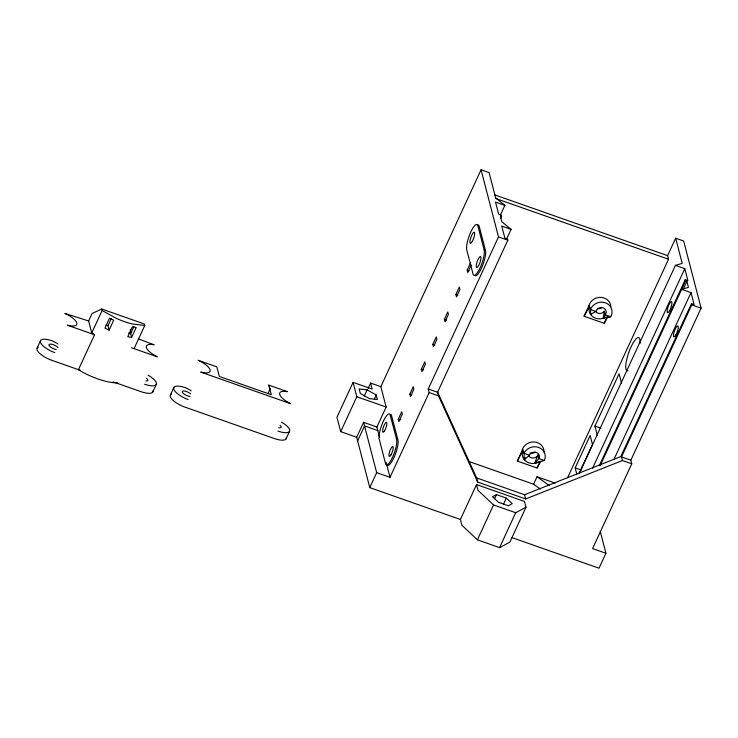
<?xml version="1.0" encoding="UTF-8"?>
<svg xmlns="http://www.w3.org/2000/svg" width="738" height="738" viewBox="0 0 738 738"><rect width="100%" height="100%" fill="white"/><g stroke="black" fill="none" stroke-linecap="round" stroke-linejoin="round"><path stroke-width="1.11" d="M590.354 312.331L590.603 314.425L595.917 311.408A5.258 4.76 -14.6 0 1 602.881 307.764A5.258 4.76 -14.6 0 1 605.584 314.397L603.195 318.318A11.153 10.101 -14.6 0 1 592.42 316.408A11.153 10.101 -14.6 0 1 589.293 306.805L588.979 305.606A11.153 10.101 -14.6 0 1 600.935 297.368A11.153 10.101 -14.6 0 1 610.833 306.777M590.603 314.425L590.538 309.646L591.267 307.884A11.153 10.101 -14.6 0 1 606.304 303.161A11.153 10.101 -14.6 0 1 610.732 316.74L603.195 318.318L604.33 311.224L603.85 311.851A5.258 4.76 -14.6 0 1 595.603 311.408M544.358 460.484L538.98 458.593A5.258 4.76 -14.6 0 0 536.258 452.422A5.258 4.76 -14.6 0 0 529.386 455.217L524.358 459.765L524.008 453.326A11.153 10.101 -14.6 0 1 538.583 447.385A11.153 10.101 -14.6 0 1 544.358 460.484L534.533 463.344L538.048 454.995A5.258 4.76 -14.6 0 1 529.054 456.352M37.14 348.013L40.599 340.532M117.48 382.847L115.479 382.837A35.535 12.094 24.8 0 1 78.957 369.996L78.44 369.664L94.565 334.757L91.743 332.949L88.625 320.965L92.084 313.484L101.724 309.01L144.371 324.01L144.759 325.504L134.399 347.949M91.743 332.949L102.112 310.514L101.724 309.01M109.113 330.144L113.717 320.172L109.547 318.096L104.944 328.069L109.113 330.144L107.96 325.698L111.18 318.715M131.595 337.441L136.207 327.469L132.379 326.74L127.775 336.712L131.595 337.441L130.617 333.659L133.846 326.685M152.766 392.026L156.216 384.553M170.432 394.876L173.891 387.395M267.931 393.714L270.32 388.557M286.049 438.889L289.508 431.416M379.581 437.228L376.924 426.998L386.14 407.053L380.845 386.675L370.605 383.068L372.155 389.064L353.078 382.358L336.952 417.256L340.688 431.647L356.685 437.265L369.766 487.615L460.401 519.478L461.896 525.244L477.421 539.838L499.58 547.633L509.884 542.116L526.01 507.218L524.506 501.443L476.527 484.58L460.401 519.478M340.688 431.647L356.814 396.74L353.078 382.358M364.249 396.038L367.127 389.812L376.232 395.024L377.386 399.452L369.424 398.668L360.319 393.455L359.175 389.018L367.127 389.812M368.225 388.206L370.605 383.068M356.685 437.265L363.594 422.311L376.924 426.998M374.314 399.175L376.232 395.024M380.845 386.675L481.065 169.786L489.063 172.6L495.604 197.766L504.847 205.376L500.502 214.776M357.616 440.863L364.526 425.909L377.856 430.595M398.28 419.156L401.74 411.684L402.358 414.073L398.907 421.555L398.28 419.156L400.282 419.867M409.802 394.23L413.262 386.749L413.88 389.147L410.42 396.629L409.802 394.23L411.804 394.931M421.324 369.295L424.774 361.823L425.402 364.221L421.942 371.694L421.324 369.295L423.317 370.006M432.837 344.369L436.296 336.888L436.914 339.286L433.464 346.768L432.837 344.369L434.839 345.07M444.359 319.443L447.818 311.962L448.436 314.36L444.986 321.833L444.359 319.443L446.361 320.144M455.881 294.508L459.331 287.027L459.959 289.425L456.499 296.907L455.881 294.508L457.874 295.209M471.231 265.025L467.772 272.506L467.154 270.108L470.604 262.636M369.766 487.615L376.675 472.652L363.594 422.311M500.641 218.31L501.6 216.216L501.296 215.016L498.63 214.085L495.512 202.092L504.847 205.376M376.675 472.652L390.005 477.338L429.165 392.579L428.234 388.981L498.501 236.907L481.065 169.786M506.729 238.752L511.074 229.343L501.831 221.741L500.272 215.745L501.6 216.216M511.074 229.343L501.739 226.068L504.857 238.051L507.523 238.992L507.827 240.191L437.56 392.265L428.234 388.981M494.543 498.796L496.462 494.635L506.314 498.104L512.237 503.667L508.307 505.77L498.454 502.31L492.532 496.739L496.462 494.635M477.421 539.838L493.547 504.94L478.021 490.346L476.527 484.58M607.771 316.842L604.228 323.318L584.072 316.233L588.979 305.606M540.853 461.176L537.024 468.003L517.366 461.093L521.969 451.121L522.283 452.32A11.153 10.101 -14.6 0 0 527.153 462.062A11.153 10.101 -14.6 0 0 539.072 461.702M503.436 504.331L506.314 498.104M499.58 547.633L515.705 512.725L526.01 507.218M537.024 468.003L539.792 462.016M604.228 323.318L606.618 318.152M540.115 488.888L533.602 484.22L537.052 476.739L555.179 483.113M567.577 477.754L668.536 259.25L667.604 255.652L675.667 238.208L683.665 241.012L701.1 308.143L630.833 460.217L631.765 463.805L592.605 548.574L605.926 553.26L599.016 568.214L511.619 537.485M576.729 473.87L575.17 467.874L590.142 435.466L592.476 444.451L578.952 473.722M597.346 435.466L594.911 426.094L619.099 373.742L621.534 383.114M579.385 473.27L675.455 265.357L682.207 263.374L675.667 238.208M592.577 468.196L684.781 268.641L675.455 265.357M599.302 465.66L685.233 279.693L687.899 280.625L684.781 268.641M600.095 465.816L685.547 280.883L685.233 279.693M683.01 289.711L686.875 281.353L685.547 280.883M613.767 459.774L691.008 292.617L681.681 289.333L688.434 287.35L686.875 281.353M621.193 455.733L691.46 303.659L694.126 304.6L691.008 292.617M691.46 303.659L691.774 304.859L621.507 456.933L630.833 460.217M524.358 459.765L525.382 457.726M584.072 316.233L589.597 306.049L590.538 309.646L595.907 311.528M517.366 461.093L523.076 449.728L524.008 453.326L529.386 455.217M534.533 463.344L538.98 458.593L538.048 454.995M603.195 318.318L604.957 317.524M622.438 460.53L525.659 498.953L477.68 482.08L438.501 395.854L437.403 391.666L476.591 477.892L524.57 494.755L621.35 456.333L622.438 460.53L631.765 463.805M605.833 317.128L610.732 316.74L605.261 314.822L604.33 311.224M144.759 325.504L131.945 323.89A35.535 12.094 24.8 0 1 116.576 318.493L102.112 310.514M88.625 320.965L64.87 313.429A14.944 5.092 24.8 0 1 76.844 323.161A14.944 5.092 24.8 0 1 67.444 325.209L94.565 334.757M494.488 194.786L667.604 255.652M495.419 198.384L668.536 259.25M498.501 236.907L507.827 240.191M691.774 304.859L701.1 308.143M467.154 270.108L469.156 270.818M594.911 426.094L600.907 428.197M429.165 392.579L438.501 395.854M575.17 467.874L581.166 469.977M356.814 396.74L386.14 407.053M105.958 324.997L107.96 325.698M128.615 332.958L130.617 333.659M268.807 385.125L287.46 391.684A15.544 5.286 24.8 0 0 279.693 394.396A15.544 5.286 24.8 0 0 290.578 403.677L200.736 372.072A14.944 5.092 24.8 0 0 210.136 370.024A14.944 5.092 24.8 0 0 198.162 360.292L216.824 366.851L219.315 376.435L271.298 394.719L268.807 385.125L269.564 386.841M468.575 461.361L533.602 484.22M131.336 347.69L157.286 356.814A15.544 5.286 24.8 0 1 146.401 347.533A15.544 5.286 24.8 0 1 154.177 344.821L138.412 338.945M493.547 504.94L515.705 512.725M80.341 370.328L51.854 360.319A14.603 4.972 24.8 0 1 39.372 353.105A14.603 4.972 24.8 0 1 38.21 347.155M113.172 381.869L114.012 382.164M115.571 382.718L141.161 391.712A14.603 4.972 24.8 0 0 153.006 390.771M188.061 399.498L186.917 399.064A14.603 4.972 24.8 0 1 173.642 388.649A14.603 4.972 24.8 0 1 185.487 387.708A14.944 5.092 24.8 0 1 191.253 390.854M54.778 352.635L53.634 352.201A14.603 4.972 24.8 0 1 40.359 341.786A14.603 4.972 24.8 0 1 52.195 340.845A14.944 5.092 24.8 0 1 57.961 343.991M537.052 476.739L549.146 485.42M600.243 531.369L605.926 553.26M524.57 494.755L525.659 498.953M476.591 477.892L477.68 482.08M386.195 462.68L390.005 477.338M130.22 329.748L131.041 332.903M535.124 452.219A5.258 4.76 -14.6 0 1 529.93 453.003M601.544 307.884A5.258 4.76 -14.6 0 1 597.586 308.632M627.854 370.707A17.527 4.428 -70.6 0 1 630.741 347.616A17.527 4.428 -70.6 0 1 639.957 343.64M474.949 275.615A14.096 3.561 -70.6 0 0 482.145 266.658A14.096 3.561 -70.6 0 0 485.484 250.468L479.183 226.206A14.096 3.561 -70.6 0 0 477.689 224.924M521.858 452.892A11.153 10.101 -14.6 0 1 533.113 441.951A11.153 10.101 -14.6 0 1 544.007 452.219M387.404 465.069A14.096 3.561 -70.6 0 0 394.599 456.112A14.096 3.561 -70.6 0 0 397.948 439.922L391.786 416.509A14.096 3.561 -70.6 0 0 390.633 414.378M280.099 425.374A5.258 1.79 24.8 0 1 278.632 427.736M190.09 396.435A5.258 1.79 24.8 0 1 187.904 395.965L187.304 395.752A5.258 1.79 24.8 0 1 182.249 392.016A5.258 1.79 24.8 0 1 186.188 391.444L186.788 391.657A5.258 1.79 24.8 0 1 190.598 393.806M281.409 422.108A14.603 4.972 24.8 0 1 289.647 431.13A14.603 4.972 24.8 0 1 277.903 431.093M286.298 437.634A14.603 4.972 24.8 0 1 274.453 438.575L185.146 407.182A14.603 4.972 24.8 0 1 172.655 399.968A14.603 4.972 24.8 0 1 171.502 394.018M148.117 375.245A14.603 4.972 24.8 0 1 156.355 384.267A14.603 4.972 24.8 0 1 144.62 384.23M56.309 349.517A5.258 1.79 24.8 0 1 54.621 349.102L54.012 348.889A5.258 1.79 24.8 0 1 48.957 345.153A5.258 1.79 24.8 0 1 52.896 344.581L53.496 344.794A5.258 1.79 24.8 0 1 58.007 347.616M146.401 378.17A5.258 1.79 24.8 0 1 145.866 380.946M396.61 439.451L390.457 416.038A14.096 3.561 -70.6 0 0 383.225 421.49A14.096 3.561 -70.6 0 0 379.443 439.931L385.494 463.51A14.096 3.561 -70.6 0 0 392.561 457.265A14.096 3.561 -70.6 0 0 396.61 439.451M484.156 249.998L477.855 225.736A14.096 3.561 -70.6 0 0 470.789 231.981A14.096 3.561 -70.6 0 0 466.739 249.804L473.04 274.056A14.096 3.561 -70.6 0 0 480.097 267.811A14.096 3.561 -70.6 0 0 484.156 249.998M391.057 454.728A5.258 1.328 -70.6 0 0 392.911 446.591A5.258 1.328 -70.6 0 0 389.194 453.132A5.258 1.328 -70.6 0 0 391.057 454.728M478.602 265.634A5.849 1.476 -70.6 0 0 480.659 256.584A5.849 1.476 -70.6 0 0 476.527 263.863A5.849 1.476 -70.6 0 0 478.602 265.634M472.302 241.381A5.849 1.476 -70.6 0 0 474.359 232.332A5.849 1.476 -70.6 0 0 470.226 239.601A5.849 1.476 -70.6 0 0 472.302 241.381M384.48 430.937A5.258 1.328 -70.6 0 0 386.73 422.505A5.258 1.328 -70.6 0 0 383.04 428.271A5.258 1.328 -70.6 0 0 384.48 430.937M675.87 334.997A5.849 1.476 -70.6 0 0 677.927 325.947A5.849 1.476 -70.6 0 0 673.794 333.216A5.849 1.476 -70.6 0 0 675.87 334.997M669.569 310.735A5.849 1.476 -70.6 0 0 671.626 301.685A5.849 1.476 -70.6 0 0 667.493 308.954A5.849 1.476 -70.6 0 0 669.569 310.735"/></g></svg>
